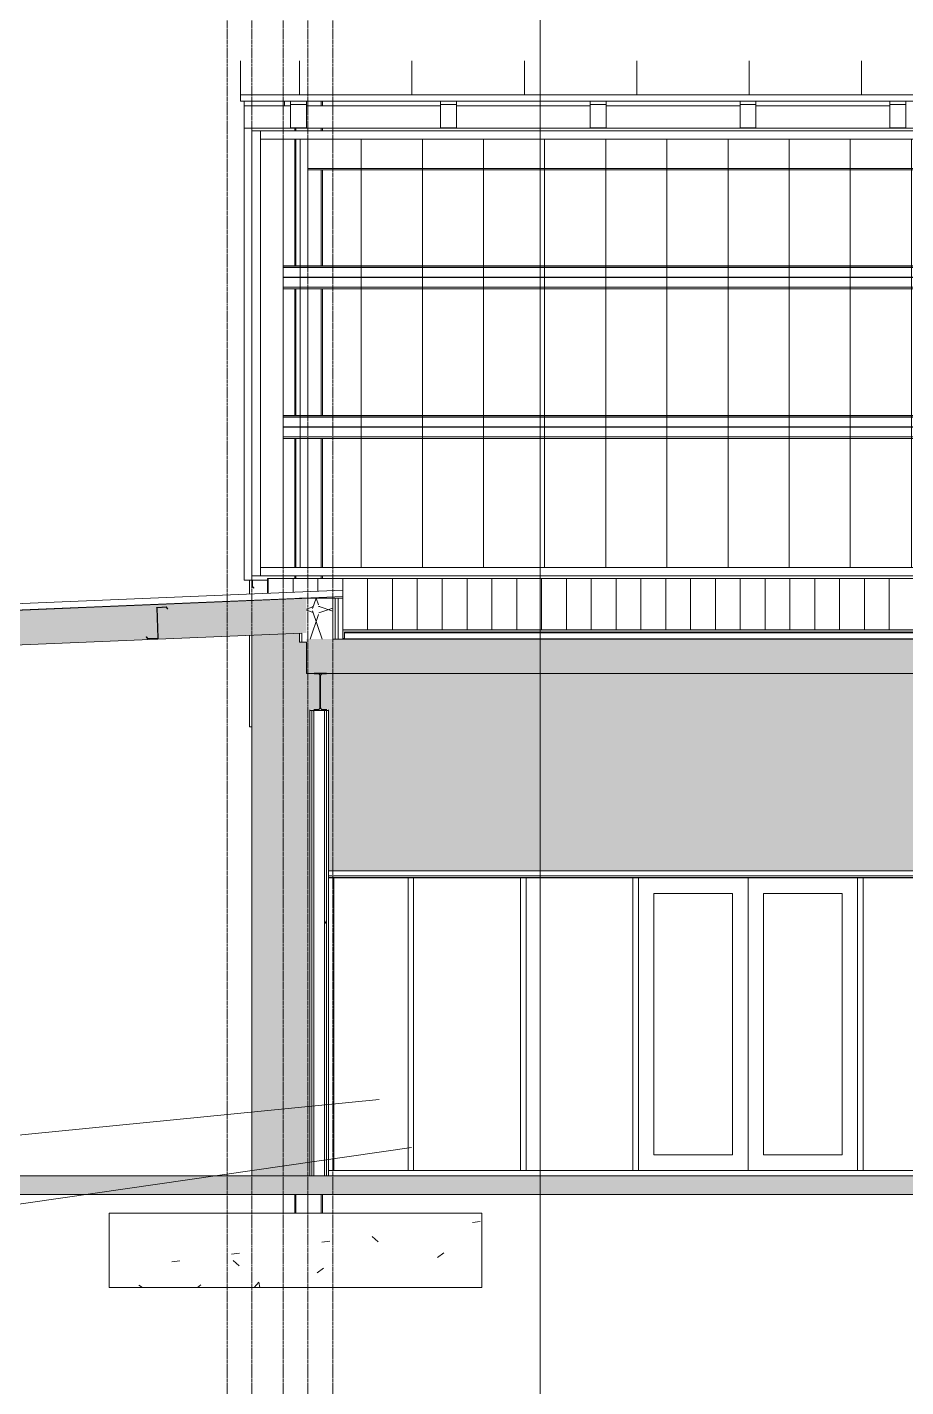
# Model space of a CAD drawing. Header units: inches. Extents: x -23565 to -43, y -324 to 853.
# Drawn here: x -4553.8 to -4270.9, y -68 to 370.2 of the extents above; entities that cross this region are included whole.
import ezdxf

# ---------------------------------------------------------------- set-up
doc = ezdxf.new("R2010")
doc.units = ezdxf.units.IN
doc.header["$MEASUREMENT"] = 0
doc.linetypes.add('Grid Line 1_2_', pattern=[0.875, 0.5, -0.125, 0.125, -0.125])
doc.linetypes.add('Hidden 1_8_', pattern=[0.1875, 0.125, -0.0625])
for name, color, linetype, lineweight in [('A-ANNO-IDEN', 131, 'Continuous', 9), ('A-CLNG', 13, 'Continuous', 13), ('A-CLNG-PATT', 13, 'Continuous', 25), ('A-DOOR', 31, 'Continuous', 13), ('A-FLOR', 192, 'Continuous', 13), ('A-FLOR-LEVL', 51, 'Continuous', 9), ('A-FLOR-PATT', 8, 'Continuous', 25), ('A-GLAZ-CURT', 52, 'Continuous', 13), ('A-GLAZ-CWMG', 51, 'Continuous', 13), ('A-ROOF', 132, 'Continuous', 13), ('A-ROOF-PATT', 132, 'Continuous', 13), ('A-WALL', 113, 'Continuous', 13), ('A-WALL-PATT', 111, 'Continuous', 25), ('G-ANNO-SYMB', 111, 'Continuous', 9), ('I-WALL', 2, 'Continuous', 13), ('S-BEAM', 12, 'Continuous', 13), ('S-COLS', 52, 'Continuous', 13), ('S-FNDN', 32, 'Continuous', 13), ('S-GRID', 1, 'Continuous', 9)]:
    doc.layers.add(name, color=color, linetype=linetype, lineweight=lineweight)
pattern_1 = [(50, (-5044.515, 67.247), (55.0854, -4.81984), [5.76, -63.36]), (355, (-5044.515, 67.247), (-10.65569, 57.76853), [4.608, -50.688]), (100.451, (-5039.925, 66.846), (44.42947, 52.94866), [4.895, -53.848]), (46.184, (-5044.515, 82.61), (81.96444, -12.71212), [8.64, -95.04]), (96.636, (-5037.685, 81.55), (71.7815, 74.81238), [7.343, -80.772]), (351.184, (-5044.515, 82.61), (71.78195, 74.81243), [6.912, -76.032]), (21, (-5036.835, 78.767), (45.84207, -30.92146), [5.76, -63.36]), (326, (-5036.835, 78.767), (18.68706, 55.69148), [4.608, -50.688]), (71.451, (-5033.015, 76.19), (64.52891, 24.77011), [4.895, -53.848]), (37.5, (-5044.515, 67.247), (0.933895, 25.566816), [2.534, -47.539, 2.534, -48.922, -50.88]), (37.5, (-5044.515, 67.247), (0.933895, 25.566816), [-101.53, 2.534, -48.346]), (7.5, (-5044.515, 67.247), (20.20404, 30.291303), [2.534, -26.803, 2.534, -46.387, -19.392]), (7.5, (-5044.515, 67.247), (20.20404, 30.291303), [-78.259, 2.534, -16.858]), (327.5, (-5061.64, 67.247), (40.997785, -1.732403), [2.534, -16.666, 2.534, -57.37, -79.488]), (327.5, (-5061.64, 67.247), (40.997785, -1.732403), [-79.104, 2.534, -76.954]), (317.5, (-5069.32, 67.247), (44.788883, 7.68784), [2.534, -22.426, 2.534, -37.248, -56.448]), (317.5, (-5069.32, 67.247), (44.788883, 7.68784), [-64.742, 2.534, -53.914])]
pattern_2 = [(0, (-5044.515, 67.247), (61.44, 15.36), [2.534, -43.546, 2.534, -43.546, -245.76]), (0, (-5044.515, 67.247), (61.44, 15.36), [-92.16, 2.534, -89.626, 2.534, -43.546, -107.52]), (0, (-5044.515, 67.247), (61.44, 15.36), [-230.4, 2.534, -28.186, 2.534, -74.266]), (120, (-5021.475, 74.927), (-44.02215, 45.5286), [2.534, -43.546, 2.534, -43.546, -245.76]), (120, (-5021.475, 74.927), (-44.02215, 45.5286), [-92.16, 2.534, -89.626, 2.534, -43.546, -107.52]), (120, (-5021.475, 74.927), (-44.02215, 45.5286), [-230.4, 2.534, -28.186, 2.534, -74.266]), (240, (-5013.795, 105.647), (-17.41785, -60.8886), [2.534, -43.546, 2.534, -43.546, -245.76]), (240, (-5013.795, 105.647), (-17.41785, -60.8886), [-92.16, 2.534, -89.626, 2.534, -43.546, -107.52]), (240, (-5013.795, 105.647), (-17.41785, -60.8886), [-230.4, 2.534, -28.186, 2.534, -74.266])]
pattern_3 = [(161.57, (-5043.555, 68.207), (-7.6802237, -0.0009796), [0, -54.643, 6.067, 0]), (18.43, (-5045.475, 68.207), (-7.6802237, 0.0009796), [0, -54.643, 6.067, 0]), (108.43, (-5043.555, 68.207), (3.8382953, -19.2013653), [18.211, -42.499]), (71.57, (-5045.475, 68.207), (3.8382953, 19.2013653), [18.211, -42.499])]
pattern_4 = [(45, (-5044.515, 67.247), (-19.00703, 19.00703), []), (45, (-5044.515, 96.047), (-19.00703, 19.00703), [])]

# ---------------------------------------------------------------- blocks, each defined once
blk = doc.blocks.new('Struct_Xcel_Sports Complex_rvt-5-Building Section - East_West looking South _ Fieldhouse')
at = {"layer": 'A-FLOR-PATT', "lineweight": 9}
h = blk.add_hatch(dxfattribs=at)
h.set_pattern_fill('FP_75', color=256, style=0, pattern_type=2)
h.set_pattern_definition(pattern_1)
h.paths.add_polyline_path([(22066.14, -6), (25307.2, -6), (25307.2, 0), (22066.14, 0), (22066.14, -1.6)], flags=0)
h.paths.add_polyline_path([(26272.89, -6), (26272.89, 0), (25737.89, 0), (25737.89, -6), (26225.74, -6)], flags=0)
at = {"layer": 'S-FNDN', "lineweight": 9}
h = blk.add_hatch(dxfattribs=at)
h.set_pattern_fill('FP_75', color=8, style=0, pattern_type=2)
h.set_pattern_definition(pattern_1)
h.paths.add_polyline_path([(22735.39, -36), (22855.39, -36), (22855.39, -12), (22735.39, -12)], flags=0)
at = {"layer": 'A-FLOR', "color": 7}
for p, q in [((25307.2, 0), (22066.14, 0)), ((22066.14, -6), (25307.2, -6))]:
    blk.add_line(p, q, dxfattribs=at)
at = {"layer": 'S-FNDN', "color": 7}
for p, q in [((22855.39, -12), (22735.39, -12)), ((22735.39, -12), (22735.39, -36)), ((22855.39, -36), (22855.39, -12)), ((22735.39, -36), (22855.39, -36))]:
    blk.add_line(p, q, dxfattribs=at)
blk = doc.blocks.new('Rectangular Mullion - Profile_Polycarbonate_Upper and left-1767982-Building Section - East_West looking South _ Fieldhouse')
at = {"layer": 'A-GLAZ-CWMG', "color": 8, "lineweight": 9}
for p, q in [((22784.14, 334.09), (22784.14, 336.84)), ((26278.39, 336.84), (22784.14, 336.84)), ((26278.39, 334.09), (22784.14, 334.09))]:
    blk.add_line(p, q, dxfattribs=at)
blk = doc.blocks.new('Rectangular Mullion - Profile_Polycarbonate_Lower-1767983-Building Section - East_West looking South _ Fieldhouse')
at = {"layer": 'A-GLAZ-CWMG', "color": 8, "lineweight": 9}
for p, q in [((22784.14, 193.34), (22784.14, 196.09)), ((22784.14, 196.09), (26269.89, 196.09)), ((22784.14, 193.34), (26269.89, 193.34))]:
    blk.add_line(p, q, dxfattribs=at)
blk = doc.blocks.new('Rectangular Mullion - Profile_Polycarbonate_Upper and left-1872004-Building Section - East_West looking South _ Fieldhouse')
at = {"layer": 'A-GLAZ-CWMG', "color": 8, "lineweight": 9}
for p, q in [((22781.39, 336.84), (22784.14, 336.84)), ((22781.39, 336.84), (22781.39, 193.34)), ((22784.14, 336.84), (22784.14, 193.34)), ((22784.14, 193.34), (22781.39, 193.34))]:
    blk.add_line(p, q, dxfattribs=at)
blk = doc.blocks.new('Girt_C - 10_D-1260059-Building Section - East_West looking South _ Fieldhouse')
at = {"layer": 'S-BEAM', "color": 8, "lineweight": 9}
for p, q in [((22806.02, 96.68), (24629.89, 96.68)), ((24629.02, 96.2), (22806.02, 96.2))]:
    blk.add_line(p, q, dxfattribs=at)
blk = doc.blocks.new('Girt_Z - 10_D-1390501-Building Section - East_West looking South _ Fieldhouse')
at = {"layer": 'S-BEAM', "lineweight": 9}
h = blk.add_hatch(dxfattribs=at)
h.set_pattern_fill('FP_62', color=8, style=0, pattern_type=2)
h.set_pattern_definition(pattern_4)
h.paths.add_polyline_path([(22747.83, 173.09), (22751.21, 173.23), (22751.02, 173.33), (22747.88, 173.2), (22747.41, 173.72), (22747.33, 173.64)], flags=0)
h.paths.add_polyline_path([(22751.21, 173.23), (22750.8, 183.03), (22750.69, 183.03), (22751.09, 173.41)], flags=0)
h.paths.add_polyline_path([(22754.23, 182.72), (22754.31, 182.79), (22753.8, 183.35), (22750.87, 183.22), (22750.87, 183.12), (22753.76, 183.24)], flags=0)
at = {"layer": 'S-BEAM', "color": 7}
for p, q in [((22750.69, 183.03), (22751.09, 173.41)), ((22751.21, 173.23), (22750.8, 183.03)), ((22753.8, 183.35), (22750.87, 183.22)), ((22750.87, 183.12), (22753.76, 183.24)), ((22753.76, 183.24), (22754.23, 182.72)), ((22754.31, 182.79), (22753.8, 183.35)), ((22754.23, 182.72), (22754.31, 182.79)), ((22747.41, 173.72), (22747.33, 173.64)), ((22747.33, 173.64), (22747.83, 173.09)), ((22747.88, 173.2), (22747.41, 173.72)), ((22747.83, 173.09), (22751.21, 173.23)), ((22751.02, 173.33), (22747.88, 173.2))]:
    blk.add_line(p, q, dxfattribs=at)
for centre, radius, start, end in [((22750.87, 183.04), 0.187, 92.3859, 182.3859), ((22750.87, 183.04), 0.0782, 94.5087, 182.3859), ((22751.01, 173.41), 0.0782, 275.4283, 2.3859)]:
    blk.add_arc(centre, radius, start, end, dxfattribs=at)
blk = doc.blocks.new('W-Wide Flange - W12X22-1533120-Building Section - East_West looking South _ Fieldhouse')
at = {"layer": 'S-BEAM', "color": 10, "lineweight": 9}
for p, q in [((22799.39, 324.71), (23080.85, 324.71)), ((22799.39, 324.29), (23080.85, 324.29))]:
    blk.add_line(p, q, dxfattribs=at)
blk = doc.blocks.new('W-Wide Flange-Column - B1_H-1528736-Building Section - East_West looking South _ Fieldhouse')
at = {"layer": 'S-COLS', "color": 8, "linetype": 'Hidden 1_8_', "lineweight": 9}
for p, q in [((22795.23, 336.84), (22795.23, 337.62)), ((22795.55, 337.62), (22795.55, 336.84)), ((22795.23, 192.49), (22795.23, 193.34)), ((22795.55, 193.34), (22795.55, 192.49)), ((22795.23, -12), (22795.23, -6)), ((22795.55, -6), (22795.55, -12))]:
    blk.add_line(p, q, dxfattribs=at)
at = {"layer": 'S-COLS', "color": 10, "linetype": 'Hidden 1_8_', "lineweight": 9}
for p, q in [((22795.23, 293.29), (22795.23, 334.09)), ((22795.55, 334.09), (22795.55, 293.29)), ((22795.23, 245.04), (22795.23, 285.94)), ((22795.55, 285.94), (22795.55, 245.04)), ((22795.23, 196.09), (22795.23, 237.69)), ((22795.55, 237.69), (22795.55, 196.09))]:
    blk.add_line(p, q, dxfattribs=at)
blk = doc.blocks.new('Girt_Z - 10_D-1732176-Building Section - East_West looking South _ Fieldhouse')
at = {"layer": 'S-BEAM', "color": 10, "lineweight": 9}
for p, q in [((26269.89, 245.04), (22791.39, 245.04)), ((26269.89, 244.96), (22791.39, 244.96)), ((26269.89, 244.51), (22791.39, 244.51)), ((26269.89, 241.37), (22791.39, 241.37)), ((26269.89, 241.3), (22791.39, 241.3)), ((22791.39, 238.17), (22791.39, 241.11)), ((22791.39, 238.17), (26269.89, 238.17)), ((26269.89, 237.69), (22791.39, 237.69))]:
    blk.add_line(p, q, dxfattribs=at)
blk = doc.blocks.new('Girt_Z - 10_D-1241717-Building Section - East_West looking South _ Fieldhouse')
at = {"layer": 'S-BEAM', "color": 10, "lineweight": 9}
for p, q in [((26273.39, 293.29), (22791.39, 293.29)), ((26273.39, 293.21), (22791.39, 293.21)), ((26273.39, 292.76), (22791.39, 292.76)), ((26273.39, 289.62), (22791.39, 289.62)), ((26273.39, 289.55), (22791.39, 289.55)), ((22791.39, 286.42), (22791.39, 289.36)), ((22791.39, 286.42), (26273.39, 286.42)), ((26273.39, 285.94), (22791.39, 285.94))]:
    blk.add_line(p, q, dxfattribs=at)
blk = doc.blocks.new('Girt_Z - 10_D-1255199-Building Section - East_West looking South _ Fieldhouse')
at = {"layer": 'S-BEAM', "color": 8, "lineweight": 9}
for p, q in [((22781.39, 192), (22781.39, 189.92)), ((22781.39, 189.92), (22781.96, 189.44)), ((22781.5, 189.97), (22781.5, 192)), ((22782.03, 189.52), (22781.5, 189.97)), ((22781.96, 189.44), (22782.03, 189.52))]:
    blk.add_line(p, q, dxfattribs=at)
blk = doc.blocks.new('W-Wide Flange - W12X16-1341241-Building Section - East_West looking South _ Fieldhouse')
at = {"layer": 'S-BEAM', "lineweight": 9}
h = blk.add_hatch(dxfattribs=at)
h.set_pattern_fill('FP_62', color=8, style=0, pattern_type=2)
h.set_pattern_definition(pattern_4)
h.paths.add_polyline_path([(22805.39, 150.03), (22805.39, 150.29), (22801.4, 150.29), (22801.4, 150.03), (22804.37, 150.03)], flags=0)
h.paths.add_polyline_path([(22802.85, 150.31), (22803.81, 150.35), (22803.27, 150.72), (22803.07, 150.41), (22802.97, 150.35)], flags=0)
h.paths.add_polyline_path([(22803.5, 150.84), (22803.5, 161.22), (22803.28, 161.22), (22803.28, 150.84)], flags=0)
h.paths.add_polyline_path([(22803.27, 161.35), (22803.62, 161.57), (22803.93, 161.76), (22802.97, 161.72), (22803.23, 161.46)], flags=0)
h.paths.add_polyline_path([(22805.39, 161.77), (22805.39, 162.04), (22801.4, 162.04), (22801.4, 161.77), (22804.37, 161.77)], flags=0)
at = {"layer": 'S-BEAM', "color": 7}
for p, q in [((22805.39, 162.04), (22801.4, 162.04)), ((22801.4, 162.04), (22801.4, 161.77)), ((22801.4, 161.77), (22802.73, 161.77)), ((22803.28, 161.22), (22803.28, 150.84)), ((22803.5, 150.84), (22803.5, 161.22)), ((22804.05, 161.77), (22805.39, 161.77)), ((22805.39, 161.77), (22805.39, 162.04)), ((22802.73, 150.29), (22801.4, 150.29)), ((22801.4, 150.29), (22801.4, 150.03)), ((22801.4, 150.03), (22805.39, 150.03)), ((22805.39, 150.29), (22804.05, 150.29)), ((22805.39, 150.03), (22805.39, 150.29))]:
    blk.add_line(p, q, dxfattribs=at)
at = {"layer": 'S-BEAM', "color": 8, "lineweight": 9}
for p, q in [((22801.4, 150.46), (22801.4, 150.29)), ((22805.39, 150.29), (22805.39, 150.46))]:
    blk.add_line(p, q, dxfattribs=at)
at = {"layer": 'S-BEAM', "color": 7, "flags": 128}
for points in [[(22802.73, 161.77), (22802.85, 161.76), (22802.97, 161.72), (22803.07, 161.65), (22803.16, 161.57), (22803.23, 161.46), (22803.27, 161.35), (22803.28, 161.22)], [(22803.5, 161.22), (22803.51, 161.35), (22803.55, 161.46), (22803.62, 161.57), (22803.71, 161.65), (22803.81, 161.72), (22803.93, 161.76), (22804.05, 161.77)], [(22803.28, 150.84), (22803.27, 150.72), (22803.23, 150.6), (22803.16, 150.5), (22803.07, 150.41), (22802.97, 150.35), (22802.85, 150.31), (22802.73, 150.29)], [(22804.05, 150.29), (22803.93, 150.31), (22803.81, 150.35), (22803.71, 150.41), (22803.62, 150.5), (22803.55, 150.6), (22803.51, 150.72), (22803.5, 150.84)]]:
    blk.add_lwpolyline(points, dxfattribs=at)
blk = doc.blocks.new('Dimension Lumber - 5_5 x 7_5 Glulam-1730092-Building Section - East_West looking South _ Fieldhouse')
at = {"layer": 'S-BEAM', "color": 8, "lineweight": 9}
for p, q in [((26267.83, 346.4), (26267.83, 345.28)), ((26272.95, 345.28), (26272.95, 346.4))]:
    blk.add_line(p, q, dxfattribs=at)
at = {"layer": 'S-BEAM', "color": 7}
for p, q in [((26272.95, 345.28), (26267.83, 345.28)), ((26267.83, 345.28), (26267.83, 337.78)), ((26272.95, 337.78), (26272.95, 345.28)), ((26267.83, 337.78), (26272.95, 337.78))]:
    blk.add_line(p, q, dxfattribs=at)
blk = doc.blocks.new('System Panel - Interior Glazing-1220293-Building Section - East_West looking South _ Fieldhouse')
at = {"layer": 'A-GLAZ-CURT', "color": 8, "lineweight": 9}
blk.add_line((24604.89, 96), (24570.45, 96), dxfattribs=at)
blk = doc.blocks.new('Door_Single_Storefront - one-1970956-Building Section - East_West looking South _ Fieldhouse')
at = {"layer": 'A-DOOR', "color": 8, "lineweight": 9}
for p, q in [((24134.45, 96), (24099.14, 96)), ((24099.14, 96), (24099.14, 1.75)), ((24104.14, 6.75), (24104.14, 91)), ((24104.14, 91), (24129.45, 91)), ((24129.45, 91), (24129.45, 6.75)), ((24129.45, 6.75), (24104.14, 6.75))]:
    blk.add_line(p, q, dxfattribs=at)
blk = doc.blocks.new('Door_Single_Storefront - one-1970957-Building Section - East_West looking South _ Fieldhouse')
at = {"layer": 'A-DOOR', "color": 8, "lineweight": 9}
for p, q in [((24099.14, 96), (24063.83, 96)), ((24099.14, 1.75), (24099.14, 96)), ((24068.83, 6.75), (24068.83, 91)), ((24068.83, 91), (24094.14, 91)), ((24094.14, 91), (24094.14, 6.75)), ((24094.14, 6.75), (24068.83, 6.75))]:
    blk.add_line(p, q, dxfattribs=at)
blk = doc.blocks.new('System Panel - Interior Glazing-1972891-Building Section - East_West looking South _ Fieldhouse')
at = {"layer": 'A-GLAZ-CURT', "color": 8, "lineweight": 9}
blk.add_line((22831.7, 96), (22807.77, 96), dxfattribs=at)
blk = doc.blocks.new('Rectangular Mullion - Interior 1_75_ x 4_5_-1179494-Building Section - East_West looking South _ Fieldhouse')
at = {"layer": 'A-GLAZ-CWMG', "color": 8, "lineweight": 9}
blk.add_line((24569.58, 1.75), (24605.77, 1.75), dxfattribs=at)
blk = doc.blocks.new('Rectangular Mullion - Interior 1_75_ x 4_5_-1972890-Building Section - East_West looking South _ Fieldhouse')
at = {"layer": 'A-GLAZ-CWMG', "color": 8, "lineweight": 9}
blk.add_line((22806.02, 1.75), (22832.58, 1.75), dxfattribs=at)
blk = doc.blocks.new('Rectangular Mullion - Interior 1_75_ x 4_5_-1220297-Building Section - East_West looking South _ Fieldhouse')
at = {"layer": 'A-GLAZ-CWMG', "color": 8, "lineweight": 9}
for p, q in [((22806.02, 96), (22807.77, 96)), ((22807.77, 96), (22807.77, 1.75)), ((22807.77, 1.75), (22806.02, 1.75))]:
    blk.add_line(p, q, dxfattribs=at)
blk = doc.blocks.new('Rectangular Mullion - Interior 1_75_ x 4_5_-1220290-Building Section - East_West looking South _ Fieldhouse')
at = {"layer": 'A-GLAZ-CWMG', "color": 8, "lineweight": 9}
for p, q in [((24604.89, 96), (24606.64, 96)), ((24604.89, 96), (24604.89, 1.75)), ((24606.64, 96), (24606.64, 1.75)), ((24606.64, 1.75), (24604.89, 1.75))]:
    blk.add_line(p, q, dxfattribs=at)
blk = doc.blocks.new('Rectangular Mullion - Interior 1_75_ x 4_5_-1970954-Building Section - East_West looking South _ Fieldhouse')
at = {"layer": 'A-GLAZ-CWMG', "color": 8, "lineweight": 9}
blk.add_line((22904.95, 1.75), (22941.14, 1.75), dxfattribs=at)
blk = doc.blocks.new('Rectangular Mullion - Interior 1_75_ x 4_5_-1970955-Building Section - East_West looking South _ Fieldhouse')
at = {"layer": 'A-GLAZ-CWMG', "color": 8, "lineweight": 9}
blk.add_line((22941.14, 1.75), (22977.33, 1.75), dxfattribs=at)

msp = doc.modelspace()

# ---------------------------------------------------------------- hatches: boundary and pattern name
at = {"layer": 'A-CLNG-PATT', "lineweight": 9}
h = msp.add_hatch(dxfattribs=at)
h.set_pattern_fill('FP_70', color=8, style=0, pattern_type=2)
h.set_pattern_definition(pattern_3)
h.paths.add_polyline_path([(-5201.19938, 144.24209), (-4463.92876, 174.9617), (-4463.92876, 186.09635), (-5201.19938, 155.37674), (-5201.19938, 154.64592)], flags=0)
h = msp.add_hatch(dxfattribs=at)
h.set_pattern_fill('FP_70', color=8, style=0, pattern_type=2)
h.set_pattern_definition(pattern_3)
h.paths.add_polyline_path([(-1002.51973, 161.85007), (-990.92876, 161.85007), (-990.92876, 172.98472), (-4463.92876, 172.98472), (-4463.92876, 161.85007), (-1037.07898, 161.85007)], flags=0)
at = {"layer": 'A-ROOF-PATT', "lineweight": 9}
h = msp.add_hatch(dxfattribs=at)
h.set_pattern_fill('FP_67', color=8, style=0, pattern_type=2)
h.set_pattern_definition([(90, (-27264.554, 1279.063), (-36.188, 2e-15), [])])
h.paths.add_polyline_path([(-4485.17982, 348.40377), (-978.42738, 348.40377), (-978.42738, 359.40379), (-4485.17982, 359.40379), (-4485.17982, 349.95092)], flags=0)
h = msp.add_hatch(dxfattribs=at)
h.set_pattern_fill('FP_66', color=8, style=0, pattern_type=2)
h.set_pattern_definition([(90, (-27262.521, 1105.644), (-16.082, 1e-15), [])])
h.paths.add_polyline_path([(-1002.51973, 175.04895), (-990.92876, 175.04895), (-990.92876, 175.21788), (-4451.67876, 175.21788), (-4451.67876, 175.04895), (-1037.07898, 175.04895)], flags=0)
at = {"layer": 'A-WALL-PATT', "lineweight": 9}
h = msp.add_hatch(dxfattribs=at)
h.set_pattern_fill('FP_71', color=8, style=0, pattern_type=2)
h.set_pattern_definition([(90, (-981.679, 0), (-19.685, 1e-15), [])])
h.paths.add_polyline_path([(-4478.67876, 196.09153), (-992.92876, 196.09153), (-992.92876, 239.59911), (-992.92876, 239.6875), (-992.86626, 248.36288), (-984.42876, 248.36288), (-984.42876, 334.09126), (-4478.67876, 334.09126), (-4478.67876, 232.76792)], flags=0)
h = msp.add_hatch(dxfattribs=at)
h.set_pattern_fill('FP_76', color=8, style=0, pattern_type=2)
h.set_pattern_definition([(90, (-988.189, 0), (-8, 5e-16), [])])
h.paths.add_polyline_path([(-2626.80448, 176), (-990.92876, 176), (-990.92876, 192.49369), (-4476.42976, 192.49369), (-4476.42976, 187.70742), (-4452.17876, 188.71788), (-4452.17876, 186.71614), (-4463.92876, 186.21614), (-4452.17876, 186.21614), (-4452.17876, 176), (-2695.92298, 176)], flags=0)
h.paths.add_polyline_path([(-4476.42976, 185.57548), (-4466.17876, 186.03385), (-4466.17876, 186.13281), (-4476.42976, 185.70568)], flags=0)
h = msp.add_hatch(dxfattribs=at)
h.set_pattern_fill('FP_70', color=8, style=0, pattern_type=2)
h.set_pattern_definition(pattern_3)
h.paths.add_polyline_path([(-4463.92876, 171.97864), (-4463.92876, 172.98472), (-4455.42876, 172.98472), (-4455.42876, 186.21614), (-4465.42876, 186.21614), (-4465.42876, 186.03385), (-4463.92876, 186.09635), (-4463.92876, 174.9617), (-4465.42876, 174.8992), (-4465.42876, 171.97864)], flags=0)
h = msp.add_hatch(dxfattribs=at)
h.set_pattern_fill('FP_65', color=8, style=0, pattern_type=2)
h.set_pattern_definition([(90, (-2005.93, 1159.75), (-193, -193), [48, -145]), (180, (-2005.93, 1159.75), (-2e-14, -193), [96, -97]), (270, (-2101.93, 1207.75), (-193, -193), [48, -145]), (180, (-2005.93, 1207.75), (-2e-14, -193), [96, -97]), (270, (-2102.43, 1207.75), (-193, -193), [48, -145]), (180, (-2102.43, 1207.75), (-2e-14, -193), [96, -97]), (90, (-2198.43, 1159.75), (-193, -193), [48, -145]), (180, (-2102.43, 1159.75), (-2e-14, -193), [96, -97]), (90, (-2053.68, 1208), (-193, -193), [48, -145]), (180, (-2005.55, 1208), (-2e-14, -193), [48.125, -144.875]), (180, (-2005.55, 1256), (-2e-14, -193), [48.125, -144.875]), (90, (-2150.18, 1208), (-193, -193), [48, -145]), (180, (-2054.18, 1208), (-2e-14, -193), [96, -97]), (270, (-2054.18, 1256), (-193, -193), [48, -145]), (180, (-2054.18, 1256), (-2e-14, -193), [96, -97]), (180, (-2150.68, 1208), (-2e-14, -193), [48, -145]), (270, (-2150.68, 1256), (-193, -193), [48, -145]), (180, (-2150.68, 1256), (-2e-14, -193), [48, -145]), (90, (-2005.93, 1256.25), (-193, -193), [48, -145]), (180, (-2005.93, 1256.25), (-2e-14, -193), [96, -97]), (270, (-2101.93, 1304.25), (-193, -193), [48, -145]), (180, (-2005.93, 1304.25), (-2e-14, -193), [96, -97]), (270, (-2102.43, 1304.25), (-193, -193), [48, -145]), (180, (-2102.43, 1304.25), (-2e-14, -193), [96, -97]), (90, (-2198.43, 1256.25), (-193, -193), [48, -145]), (180, (-2102.43, 1256.25), (-2e-14, -193), [96, -97]), (90, (-2053.68, 1304.5), (-193, -193), [48, -145]), (180, (-2005.55, 1304.5), (-2e-14, -193), [48.125, -144.875]), (180, (-2005.55, 1352.5), (-2e-14, -193), [48.125, -144.875]), (90, (-2150.18, 1304.5), (-193, -193), [48, -145]), (180, (-2054.18, 1304.5), (-2e-14, -193), [96, -97]), (270, (-2054.18, 1352.5), (-193, -193), [48, -145]), (180, (-2054.18, 1352.5), (-2e-14, -193), [96, -97]), (180, (-2150.68, 1304.5), (-2e-14, -193), [48, -145]), (270, (-2150.68, 1352.5), (-193, -193), [48, -145]), (180, (-2150.68, 1352.5), (-2e-14, -193), [48, -145])])
h.paths.add_polyline_path([(-2626.80448, 0), (-2419.92876, 0), (-2419.92876, 98.25), (-2343.30376, 98.25), (-2343.30376, 0), (-2297.36626, 0), (-2297.36626, 104), (-2626.92876, 104), (-2626.92876, 0)], flags=0)
h.paths.add_polyline_path([(-4481.42976, 0), (-4462.80376, 0), (-4462.80376, 150.19619), (-4461.42376, 150.19619), (-4461.42376, 150.46142), (-4459.8388, 150.52092), (-4459.59298, 150.77437), (-4459.53876, 150.71301), (-4459.26556, 150.62326), (-4459.18811, 150.65519), (-4458.89852, 150.4765), (-4458.44473, 150.46142), (-4457.43376, 150.46142), (-4457.42876, 150.19619), (-4456.80376, 150.19619), (-4456.80376, 98.25), (-2632.92876, 98.25527), (-2632.92876, 161.85007), (-2726.42876, 161.85007), (-2726.42876, 160.67649), (-2728.3618, 160.65416), (-2728.71866, 160.48216), (-2728.96562, 160.17221), (-2729.05376, 159.78572), (-2728.9718, 149.0784), (-2728.84148, 148.86986), (-2728.50751, 148.62723), (-2728.16376, 148.55476), (-2726.42876, 148.55476), (-2726.42876, 147.02466), (-2732.42876, 147.02466), (-2732.42876, 148.55476), (-2730.35, 148.62723), (-2730.11859, 148.76723), (-2729.87613, 149.10156), (-2729.80376, 149.30858), (-2729.83177, 160.00023), (-2729.99793, 160.34111), (-2730.3076, 160.58828), (-2730.69376, 160.67649), (-2732.42876, 160.67649), (-2732.42876, 161.85007), (-3015.92876, 161.85007), (-3015.92876, 160.67649), (-3017.8618, 160.65416), (-3018.21866, 160.48216), (-3018.46562, 160.17221), (-3018.55376, 159.78572), (-3018.4718, 149.0784), (-3018.34148, 148.86986), (-3018.00751, 148.62723), (-3017.66376, 148.55476), (-3015.92876, 148.55476), (-3015.92876, 147.02466), (-3021.92876, 147.02466), (-3021.92876, 148.55476), (-3019.85, 148.62723), (-3019.61859, 148.76723), (-3019.37613, 149.10156), (-3019.30376, 149.30858), (-3019.33177, 160.00023), (-3019.49793, 160.34111), (-3019.8076, 160.58828), (-3020.19376, 160.67649), (-3021.92876, 160.67649), (-3021.92876, 161.85007), (-3305.42876, 161.85007), (-3305.42876, 160.67649), (-3307.3618, 160.65416), (-3307.71866, 160.48216), (-3307.96562, 160.17221), (-3308.05376, 159.78572), (-3307.9718, 149.0784), (-3307.84148, 148.86986), (-3307.50751, 148.62723), (-3307.16376, 148.55476), (-3305.42876, 148.55476), (-3305.42876, 147.02466), (-3311.42876, 147.02466), (-3311.42876, 148.55476), (-3309.34966, 148.62737), (-3309.11859, 148.76723), (-3308.87613, 149.10156), (-3308.80376, 149.30858), (-3308.83177, 160.00023), (-3308.99793, 160.34111), (-3309.3076, 160.58828), (-3309.69376, 160.67649), (-3311.42876, 160.67649), (-3311.42876, 161.85007), (-3594.92876, 161.85007), (-3594.92876, 160.67649), (-3596.8618, 160.65416), (-3597.21866, 160.48216), (-3597.46562, 160.17221), (-3597.55376, 159.78572), (-3597.4718, 149.0784), (-3597.34148, 148.86986), (-3597.00751, 148.62723), (-3596.66376, 148.55476), (-3594.92876, 148.55476), (-3594.92876, 147.02466), (-3600.92876, 147.02466), (-3600.92876, 148.55476), (-3598.85, 148.62723), (-3598.61859, 148.76723), (-3598.37613, 149.10156), (-3598.30376, 149.30858), (-3598.33177, 160.00023), (-3598.49793, 160.34111), (-3598.8076, 160.58828), (-3599.19376, 160.67649), (-3600.92876, 160.67649), (-3600.92876, 161.85007), (-3884.42876, 161.85007), (-3884.42876, 160.67649), (-3886.3618, 160.65416), (-3886.71866, 160.48216), (-3886.96562, 160.17221), (-3887.05376, 159.78572), (-3886.9718, 149.0784), (-3886.84148, 148.86986), (-3886.50751, 148.62723), (-3886.16376, 148.55476), (-3884.42876, 148.55476), (-3884.42876, 147.02466), (-3890.42876, 147.02466), (-3890.42876, 148.55476), (-3888.35, 148.62723), (-3888.11859, 148.76723), (-3887.87613, 149.10156), (-3887.80376, 149.30858), (-3887.83177, 160.00023), (-3887.99793, 160.34111), (-3888.3076, 160.58828), (-3888.69376, 160.67649), (-3890.42876, 160.67649), (-3890.42876, 161.85007), (-4173.92876, 161.85007), (-4173.92876, 160.67649), (-4175.8618, 160.65416), (-4176.21866, 160.48216), (-4176.46562, 160.17221), (-4176.55376, 159.78572), (-4176.4718, 149.0784), (-4176.34148, 148.86986), (-4176.00751, 148.62723), (-4175.66376, 148.55476), (-4173.92876, 148.55476), (-4173.92876, 147.02466), (-4179.92876, 147.02466), (-4179.92876, 148.55476), (-4177.85, 148.62723), (-4177.61859, 148.76723), (-4177.37613, 149.10156), (-4177.30376, 149.30858), (-4177.33177, 160.00023), (-4177.49793, 160.34111), (-4177.8076, 160.58828), (-4178.19376, 160.67649), (-4179.92876, 160.67649), (-4179.92876, 161.85007), (-4463.92876, 161.85007), (-4463.92876, 171.97864), (-4466.17876, 171.98258), (-4466.17876, 174.86795), (-4481.42976, 174.17642), (-4481.42976, 76.52392)], flags=0)
h.paths.add_polyline_path([(-2292.49126, 0), (-2152.80376, 0), (-2152.80376, 147.02466), (-2153.42876, 147.02466), (-2153.42876, 148.55476), (-2152.80376, 148.55476), (-2152.80376, 160.67649), (-2153.42876, 160.67649), (-2153.42876, 161.85007), (-2292.49126, 161.85007), (-2292.49126, 25.0556)], flags=0)
h.paths.add_polyline_path([(-1700.05376, 0), (-1607.30376, 0), (-1607.30376, 96), (-1602.55376, 96), (-1602.55376, 16), (-1595.67876, 16), (-1595.67876, 77), (-1547.67876, 77), (-1547.67876, 5), (-1595.67876, 5), (-1595.67876, 15), (-1602.55376, 15), (-1602.55376, 0.25), (-1525.80376, 0.25), (-1525.80376, 6), (-1525.55376, 6), (-1525.55376, 160.53637), (-1570.71866, 160.48216), (-1570.96562, 160.17221), (-1571.05376, 159.78572), (-1570.9718, 149.0784), (-1570.84148, 148.86986), (-1570.50751, 148.62723), (-1570.16376, 148.55476), (-1568.42876, 148.55476), (-1568.42876, 147.02466), (-1574.42876, 147.02466), (-1574.42876, 148.55476), (-1572.35, 148.62723), (-1572.11859, 148.76723), (-1571.87613, 149.10156), (-1571.80376, 149.30858), (-1571.82607, 159.98394), (-1571.99793, 160.34111), (-1572.3076, 160.53637), (-1860.21866, 160.48216), (-1860.46562, 160.17221), (-1860.55376, 159.78572), (-1860.4718, 149.0784), (-1860.34148, 148.86986), (-1860.00751, 148.62723), (-1859.66376, 148.55476), (-1857.92876, 148.55476), (-1857.92876, 147.02466), (-1863.92876, 147.02466), (-1863.92876, 148.55476), (-1861.85, 148.62723), (-1861.61859, 148.76723), (-1861.37613, 149.10156), (-1861.30376, 149.30858), (-1861.32607, 159.98394), (-1861.49793, 160.34111), (-1861.8076, 160.53637), (-1954.99126, 160.53637), (-1954.99126, 0.25), (-1943.05376, 0.25), (-1943.05376, 96), (-1893.30376, 96), (-1893.30376, 16), (-1879.30376, 16), (-1879.30376, 15), (-1893.30376, 15), (-1893.30376, 0.25), (-1878.67876, 0.25), (-1878.67876, 96), (-1874.55376, 96), (-1874.55376, 0), (-1780.55376, 0), (-1780.55376, 98.25), (-1700.05376, 98.25), (-1700.05376, 0.25)], flags=0)
h.paths.add_polyline_path([(-2102.05376, 0), (-2093.86626, 0), (-2093.86626, 86), (-2092.86626, 86), (-2092.86626, 161.85007), (-2147.42876, 161.85007), (-2147.42876, 160.67649), (-2147.92876, 160.65416), (-2147.92876, 148.55476), (-2147.42876, 148.55476), (-2147.42876, 147.02466), (-2147.92876, 147.02466), (-2147.92876, 0), (-2144.05376, 0), (-2144.05376, 98.25), (-2102.05376, 98.25), (-2102.05376, 6)], flags=0)
h.paths.add_polyline_path([(-2086.99126, 6), (-1959.86626, 6), (-1959.86626, 161.85007), (-2087.99126, 161.85007), (-2087.99126, 86), (-2086.99126, 86), (-2086.99126, 76.52392)], flags=0)
h.paths.add_polyline_path([(-2557.68598, 106.25), (-2297.36626, 106.25), (-2297.36626, 161.85007), (-2436.92876, 161.85007), (-2436.92876, 160.67649), (-2438.89121, 160.64386), (-2439.21866, 160.48216), (-2439.46562, 160.17221), (-2439.55376, 159.78572), (-2439.4718, 149.0784), (-2439.34148, 148.86986), (-2439.00751, 148.62723), (-2438.66376, 148.55476), (-2436.92876, 148.55476), (-2436.92876, 147.02466), (-2442.92876, 147.02466), (-2442.92876, 148.55476), (-2440.85, 148.62723), (-2440.61859, 148.76723), (-2440.37613, 149.10156), (-2440.30376, 149.30858), (-2440.32607, 159.98394), (-2440.49793, 160.34111), (-2440.8076, 160.58828), (-2441.19376, 160.67649), (-2442.92876, 160.67649), (-2442.92876, 161.85007), (-2626.92876, 161.85007), (-2626.92876, 106.25), (-2592.24523, 106.25)], flags=0)
h.paths.add_polyline_path([(-1280.8618, 146.5), (-990.17876, 146.5), (-990.17876, 173.04722), (-990.92876, 172.98472), (-990.92876, 161.85007), (-991.92876, 161.85007), (-991.92876, 161.70238), (-996.92876, 161.70238), (-996.92876, 161.85007), (-1278.92876, 161.85007), (-1278.99373, 160.67649), (-1280.8618, 160.65416), (-1281.21866, 160.48216), (-1281.46562, 160.17221), (-1281.55376, 159.78572), (-1281.4718, 149.0784), (-1281.34148, 148.86986), (-1281.00751, 148.62723), (-1280.66376, 148.55476), (-1278.92876, 148.55476), (-1278.99373, 147.02466), (-1284.92876, 147.02466), (-1284.92876, 148.55476), (-1282.85, 148.62723), (-1282.61859, 148.76723), (-1282.37613, 149.10156), (-1282.30376, 149.30858), (-1282.33177, 160.00023), (-1282.49793, 160.34111), (-1282.8076, 160.58828), (-1283.19376, 160.67649), (-1284.92876, 160.67649), (-1284.92876, 161.85007), (-1520.67876, 161.85007), (-1520.67876, 146.5), (-1282.99571, 146.5)], flags=0)
h.paths.add_polyline_path([(-996.92876, 148.32579), (-996.92876, 148.83), (-994.94196, 148.90933), (-994.68508, 149.12969), (-994.54376, 149.44609), (-994.6158, 161.29018), (-994.81767, 161.54353), (-994.95561, 161.68413), (-993.90191, 161.63028), (-994.15504, 161.42824), (-994.29552, 161.13628), (-994.31376, 160.97425), (-994.23364, 149.22718), (-993.95674, 148.93523), (-993.70222, 148.84308), (-993.58626, 148.83), (-991.92876, 148.83), (-991.92876, 148.32579), (-995.27126, 148.32579)], flags=0)
h.paths.add_polyline_path([(-4459.53876, 150.84047), (-4459.53876, 161.22447), (-4459.31876, 161.22447), (-4459.31876, 150.84047), (-4459.4138, 150.84047)], flags=0)
h.paths.add_polyline_path([(-4459.55248, 161.34641), (-4459.7449, 161.65289), (-4459.84871, 161.75871), (-4459.00881, 161.71818), (-4459.53876, 161.35193)], flags=0)
h.paths.add_polyline_path([(-4451.67876, 173.15364), (-4451.67876, 175.21788), (-990.92876, 175.21788), (-990.92876, 176), (-4452.17876, 176), (-4452.17876, 173.15364), (-4452.0005, 173.15364)], flags=0)
h = msp.add_hatch(dxfattribs=at)
h.set_pattern_fill('FP_63', color=8, style=0, pattern_type=2)
h.set_pattern_definition(pattern_2)
h.paths.add_polyline_path([(-4462.17876, 0), (-4461.55376, 0), (-4461.55376, 150.02726), (-4462.17876, 150.02726), (-4462.17876, 76.52392)], flags=0)
h = msp.add_hatch(dxfattribs=at)
h.set_pattern_fill('FP_63', color=8, style=0, pattern_type=2)
h.set_pattern_definition(pattern_2)
h.paths.add_polyline_path([(-4457.42876, 0), (-4457.42876, 150.02726), (-4458.05376, 150.02726), (-4458.05376, 0)], flags=0)

# ---------------------------------------------------------------- linework, layer by layer
at = {"layer": 'A-ANNO-IDEN', "color": 153}
for p, q in [((-4440.46958, 24.54243), (-5307.6741, -61.16881)), ((-4430.03894, 9.14021), (-5309.5491, -118.3071))]:
    msp.add_line(p, q, dxfattribs=at)
at = {"layer": 'A-CLNG', "color": 7}
for p, q in [((-4465.42876, 186.03385), (-5201.19938, 155.37674)), ((-5201.19938, 144.24209), (-4465.42876, 174.8992)), ((-4463.92876, 171.97864), (-4463.92876, 161.85007)), ((-990.92876, 172.98472), (-4455.42876, 172.98472)), ((-4463.92876, 161.85007), (-2632.92876, 161.85007))]:
    msp.add_line(p, q, dxfattribs=at)
at = {"layer": 'A-CLNG', "color": 8, "lineweight": 9}
msp.add_line((-4451.67876, 173.15364), (-4452.17876, 173.15364), dxfattribs=at)
at = {"layer": 'A-FLOR-LEVL', "linetype": 'Grid Line 1_2_'}
msp.add_line((-5515.85995, 0), (-91.40966, 0), dxfattribs=at)
at = {"layer": 'A-ROOF', "color": 8, "lineweight": 9}
for p, q in [((-4485.17976, 359.40377), (-4485.17976, 348.40377)), ((-4451.67876, 175.21788), (-990.92876, 175.21788)), ((-4451.67876, 175.21788), (-4451.67876, 175.04895))]:
    msp.add_line(p, q, dxfattribs=at)
at = {"layer": 'A-ROOF', "color": 7}
for p, q in [((-978.42876, 348.40377), (-4485.17976, 348.40377)), ((-4485.17976, 348.40377), (-4485.17976, 346.40203)), ((-4485.17976, 346.40203), (-978.42876, 346.40203)), ((-4452.17876, 188.71788), (-5267.92876, 154.72829)), ((-4452.17876, 186.71614), (-4452.17876, 188.71788)), ((-5267.92876, 152.72656), (-4452.17876, 186.71614)), ((-990.17876, 175.04895), (-4451.67876, 175.04895)), ((-4451.67876, 175.04895), (-4451.67876, 173.04722)), ((-4451.67876, 173.04722), (-990.92876, 173.04722))]:
    msp.add_line(p, q, dxfattribs=at)
at = {"layer": 'A-WALL', "color": 8, "lineweight": 9}
for p, q in [((-4483.92876, 344.875), (-4483.92876, 346.40203)), ((-4471.42876, 346.40203), (-4471.42876, 344.875)), ((-4483.92876, 192), (-4483.92876, 337.625)), ((-4471.42876, 337.625), (-4471.42876, 336.84126)), ((-4471.42876, 193.34153), (-4471.42876, 192.49369)), ((-4476.42976, 192), (-4483.92876, 192)), ((-990.92876, 192.49369), (-4476.42976, 192.49369)), ((-4476.42976, 192.49369), (-4476.42976, 187.70742)), ((-4476.42976, 185.70568), (-4476.42976, 185.57548)), ((-4452.17876, 176), (-990.92876, 176))]:
    msp.add_line(p, q, dxfattribs=at)
at = {"layer": 'A-WALL', "color": 10, "lineweight": 9}
msp.add_line((-4471.42876, 334.09126), (-4471.42876, 196.09153), dxfattribs=at)
at = {"layer": 'A-WALL', "color": 7}
for p, q in [((-4466.17876, 186.21614), (-4466.17876, 186.0026)), ((-4452.17876, 186.21614), (-4466.17876, 186.21614)), ((-4465.42876, 186.03385), (-4465.42876, 186.21614)), ((-4455.42876, 172.98472), (-4455.42876, 186.21614)), ((-4454.67876, 172.98472), (-4454.67876, 186.21614)), ((-4453.67876, 172.98472), (-4453.67876, 186.21614)), ((-4452.17876, 172.98472), (-4452.17876, 186.21614)), ((-4466.17876, 174.86795), (-4466.17876, 171.97864)), ((-4466.17876, 171.97864), (-4463.92876, 171.97864)), ((-4465.42876, 171.97864), (-4465.42876, 174.8992)), ((-4462.17876, 0), (-4462.17876, 150.02726)), ((-4461.55376, 0), (-4461.55376, 150.02726)), ((-4458.05376, 0), (-4458.05376, 150.02726)), ((-4457.42876, 0), (-4457.42876, 150.02726))]:
    msp.add_line(p, q, dxfattribs=at)
at = {"layer": 'G-ANNO-SYMB'}
msp.add_line((-4388.66338, -198.02502), (-4388.66338, 495.06394), dxfattribs=at)
at = {"layer": 'I-WALL', "color": 8, "lineweight": 9}
for p, q in [((-4468.99126, 344.875), (-4483.92976, 344.875)), ((-4483.92976, 344.875), (-4483.92976, 337.625)), ((-4420.74126, 344.875), (-4463.86626, 344.875)), ((-4372.49126, 344.875), (-4415.61626, 344.875)), ((-4324.24126, 344.875), (-4367.36626, 344.875)), ((-4275.99126, 344.875), (-4319.11626, 344.875)), ((-4483.92976, 337.625), (-979.71616, 337.625)), ((-4482.17976, 187.46784), (-4482.17976, 192)), ((-4482.17976, 185.33589), (-4482.17976, 185.4661)), ((-4482.17976, 144.75), (-4482.17976, 174.17642)), ((-4481.42976, 174.17642), (-4481.42976, 0)), ((-4462.80376, 150.02726), (-4462.80376, 150.22744)), ((-4456.80376, 150.22744), (-4456.80376, 150.02726)), ((-4481.42976, 144.75), (-4482.17976, 144.75)), ((-4456.80376, 98.25), (-2632.92876, 98.25))]:
    msp.add_line(p, q, dxfattribs=at)
at = {"layer": 'I-WALL', "color": 7}
for p, q in [((-4462.80376, 150.02726), (-4462.80376, 0)), ((-4456.80376, 150.02726), (-4462.80376, 150.02726)), ((-4456.80376, 0), (-4456.80376, 150.02726)), ((-4462.80376, 0), (-4456.80376, 0))]:
    msp.add_line(p, q, dxfattribs=at)
at = {"layer": 'S-COLS', "color": 8, "lineweight": 9}
for p, q in [((-4470.99516, 346.40203), (-4470.99516, 344.875)), ((-4459.11235, 346.40203), (-4459.11235, 344.875)), ((-4458.67876, 346.40203), (-4458.67876, 344.875)), ((-4463.42876, 337.625), (-4463.42876, 336.84126)), ((-4459.11235, 337.625), (-4459.11235, 336.84126)), ((-4458.67876, 337.625), (-4458.67876, 336.84126)), ((-4463.42876, 193.34153), (-4463.42876, 192.49369)), ((-4459.11235, 193.34153), (-4459.11235, 192.49369)), ((-4458.67876, 193.34153), (-4458.67876, 192.49369)), ((-4471.42876, -6), (-4471.42876, -12)), ((-4463.42876, -6), (-4463.42876, -12)), ((-4459.11235, -6), (-4459.11235, -12)), ((-4458.67876, -6), (-4458.67876, -12))]:
    msp.add_line(p, q, dxfattribs=at)
at = {"layer": 'S-COLS', "color": 10, "lineweight": 9}
for p, q in [((-4463.42876, 334.09126), (-4463.42876, 293.29459)), ((-4459.11235, 324.28658), (-4459.11235, 293.29459)), ((-4458.67876, 324.28658), (-4458.67876, 293.29459)), ((-4463.42876, 285.93978), (-4463.42876, 245.04459)), ((-4459.11235, 285.93978), (-4459.11235, 245.04459)), ((-4458.67876, 285.93978), (-4458.67876, 245.04459)), ((-4463.42876, 237.68978), (-4463.42876, 196.09153)), ((-4459.11235, 237.68978), (-4459.11235, 196.09153)), ((-4458.67876, 237.68978), (-4458.67876, 196.09153))]:
    msp.add_line(p, q, dxfattribs=at)
at = {"layer": 'S-GRID', "linetype": 'Grid Line 1_2_'}
for p, q in [((-4489.42876, -273.16081), (-4489.42876, 671.89181)), ((-4481.42876, -273.16081), (-4481.42876, 671.89181)), ((-4481.42876, -273.16081), (-4481.42876, 671.89181)), ((-4471.42876, -273.16081), (-4471.42876, 671.89181)), ((-4463.42876, -273.16081), (-4463.42876, 671.89181)), ((-4463.42876, -273.16081), (-4463.42876, 671.89181)), ((-4455.42876, -273.16081), (-4455.42876, 671.89181))]:
    msp.add_line(p, q, dxfattribs=at)

# ---------------------------------------------------------------- block references
at = {"color": 250, "lineweight": 5}
msp.add_blockref('Struct_Xcel_Sports Complex_rvt-5-Building Section - East_West looking South _ Fieldhouse', (-27262.81898, 0), dxfattribs=at)
at = {"layer": 'A-DOOR', "color": 8, "lineweight": 9}
for name in ['Door_Single_Storefront - one-1970957-Building Section - East_West looking South _ Fieldhouse', 'Door_Single_Storefront - one-1970956-Building Section - East_West looking South _ Fieldhouse']:
    msp.add_blockref(name, (-28420.81898, 0), dxfattribs=at)
at = {"layer": 'A-GLAZ-CURT', "color": 8, "lineweight": 9}
for name, p in [('System Panel - Interior Glazing-1972891-Building Section - East_West looking South _ Fieldhouse', (-27262.81898, 0)), ('System Panel - Interior Glazing-1220293-Building Section - East_West looking South _ Fieldhouse', (-28999.81898, 0)), ('System Panel - Interior Glazing-1220293-Building Section - East_West looking South _ Fieldhouse', (-28963.63148, 0)), ('System Panel - Interior Glazing-1220293-Building Section - East_West looking South _ Fieldhouse', (-28855.06898, 0))]:
    msp.add_blockref(name, p, dxfattribs=at)
at = {"layer": 'A-GLAZ-CWMG', "color": 8, "lineweight": 9}
for name, p in [('Rectangular Mullion - Profile_Polycarbonate_Upper and left-1872004-Building Section - East_West looking South _ Fieldhouse', (-27262.81898, 0)), ('Rectangular Mullion - Profile_Polycarbonate_Upper and left-1767982-Building Section - East_West looking South _ Fieldhouse', (-27262.81898, 0)), ('Rectangular Mullion - Profile_Polycarbonate_Lower-1767983-Building Section - East_West looking South _ Fieldhouse', (-27262.81898, 0)), ('Rectangular Mullion - Interior 1_75_ x 4_5_-1220297-Building Section - East_West looking South _ Fieldhouse', (-27262.81898, 0)), ('Rectangular Mullion - Interior 1_75_ x 4_5_-1220290-Building Section - East_West looking South _ Fieldhouse', (-29036.00648, 0)), ('Rectangular Mullion - Interior 1_75_ x 4_5_-1220290-Building Section - East_West looking South _ Fieldhouse', (-28999.81898, 0)), ('Rectangular Mullion - Interior 1_75_ x 4_5_-1220290-Building Section - East_West looking South _ Fieldhouse', (-28963.63148, 0)), ('Rectangular Mullion - Interior 1_75_ x 4_5_-1220290-Building Section - East_West looking South _ Fieldhouse', (-28891.25648, 0)), ('Rectangular Mullion - Interior 1_75_ x 4_5_-1972890-Building Section - East_West looking South _ Fieldhouse', (-27262.81898, 0)), ('Rectangular Mullion - Interior 1_75_ x 4_5_-1179494-Building Section - East_West looking South _ Fieldhouse', (-28999.81898, 0)), ('Rectangular Mullion - Interior 1_75_ x 4_5_-1179494-Building Section - East_West looking South _ Fieldhouse', (-28963.63148, 0)), ('Rectangular Mullion - Interior 1_75_ x 4_5_-1970954-Building Section - East_West looking South _ Fieldhouse', (-27262.81898, 0)), ('Rectangular Mullion - Interior 1_75_ x 4_5_-1970955-Building Section - East_West looking South _ Fieldhouse', (-27262.81898, 0)), ('Rectangular Mullion - Interior 1_75_ x 4_5_-1179494-Building Section - East_West looking South _ Fieldhouse', (-28855.06898, 0))]:
    msp.add_blockref(name, p, dxfattribs=at)
at = {"layer": 'S-BEAM', "color": 8, "lineweight": 9}
for name, p in [('Dimension Lumber - 5_5 x 7_5 Glulam-1730092-Building Section - East_West looking South _ Fieldhouse', (-30736.81898, 0)), ('Dimension Lumber - 5_5 x 7_5 Glulam-1730092-Building Section - East_West looking South _ Fieldhouse', (-30688.56898, 0)), ('Dimension Lumber - 5_5 x 7_5 Glulam-1730092-Building Section - East_West looking South _ Fieldhouse', (-30640.31898, 0)), ('Dimension Lumber - 5_5 x 7_5 Glulam-1730092-Building Section - East_West looking South _ Fieldhouse', (-30592.06898, 0)), ('Dimension Lumber - 5_5 x 7_5 Glulam-1730092-Building Section - East_West looking South _ Fieldhouse', (-30543.81898, 0)), ('Girt_Z - 10_D-1255199-Building Section - East_West looking South _ Fieldhouse', (-27262.81898, 0)), ('Girt_Z - 10_D-1390501-Building Section - East_West looking South _ Fieldhouse', (-27262.81898, 0)), ('W-Wide Flange - W12X16-1341241-Building Section - East_West looking South _ Fieldhouse', (-27262.81898, 0)), ('Girt_C - 10_D-1260059-Building Section - East_West looking South _ Fieldhouse', (-27262.81898, 0))]:
    msp.add_blockref(name, p, dxfattribs=at)
at = {"layer": 'S-BEAM', "color": 10, "lineweight": 9}
for name in ['W-Wide Flange - W12X22-1533120-Building Section - East_West looking South _ Fieldhouse', 'Girt_Z - 10_D-1241717-Building Section - East_West looking South _ Fieldhouse', 'Girt_Z - 10_D-1732176-Building Section - East_West looking South _ Fieldhouse']:
    msp.add_blockref(name, (-27262.81898, 0), dxfattribs=at)
at = {"layer": 'S-COLS', "color": 8, "linetype": 'Hidden 1_8_', "lineweight": 9}
msp.add_blockref('W-Wide Flange-Column - B1_H-1528736-Building Section - East_West looking South _ Fieldhouse', (-27262.81898, 0), dxfattribs=at)

doc.saveas('drawing.dxf')
